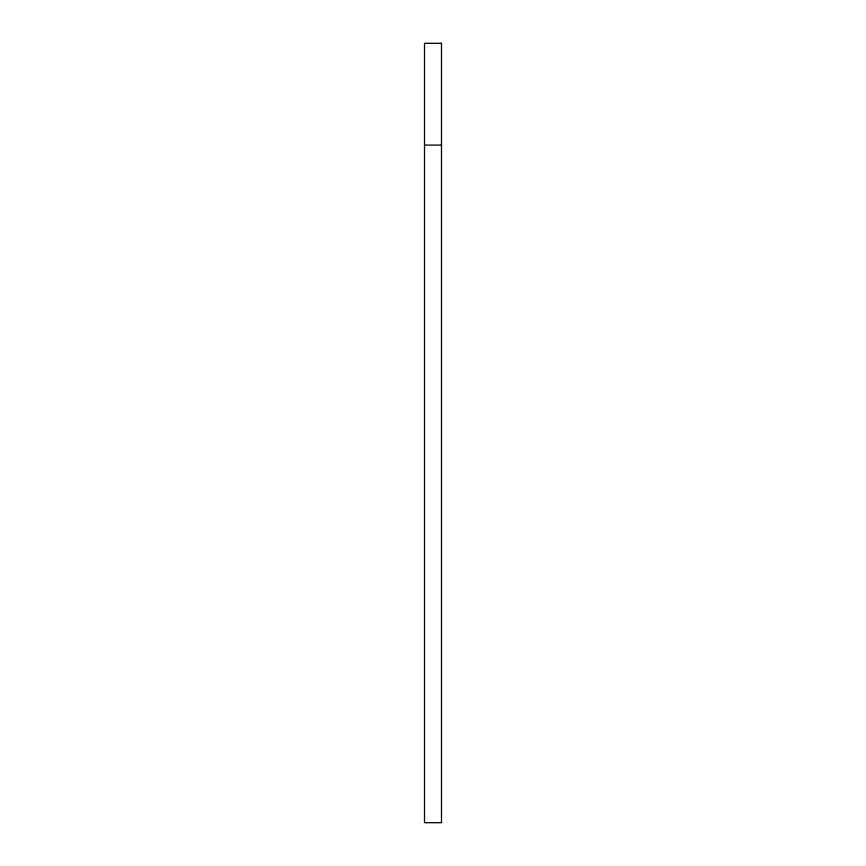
<?xml version="1.0" encoding="UTF-8"?>
<svg xmlns="http://www.w3.org/2000/svg" width="866" height="866" viewBox="0 0 866 866"><rect width="100%" height="100%" fill="white"/><g stroke="black" fill="none" stroke-linecap="round" stroke-linejoin="round"><path stroke-width="1.3" d="M424.513 145.098L441.487 145.098M441.487 43.3L424.513 43.3L424.513 822.7L441.487 822.7L441.487 43.3"/></g></svg>
